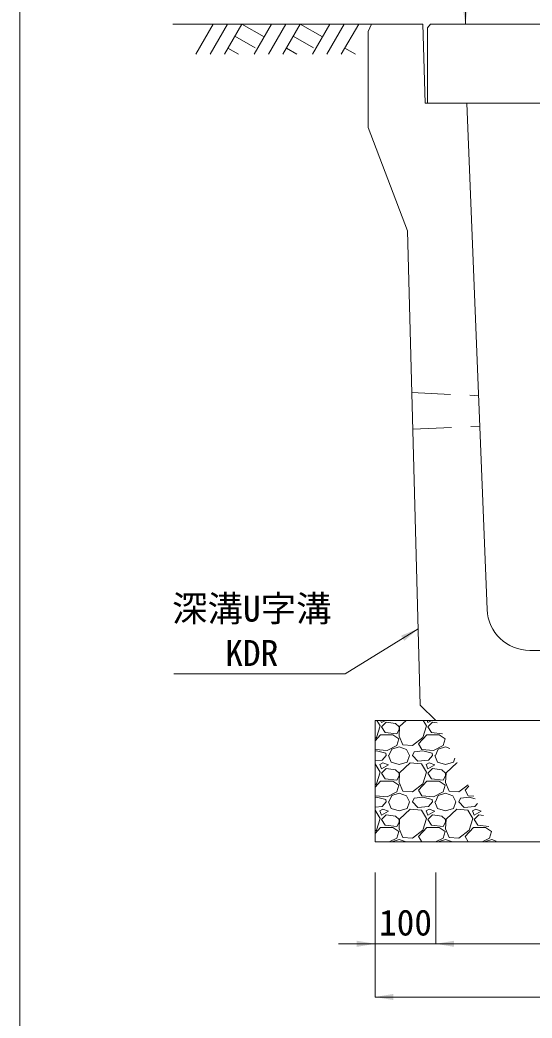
# Model space of a CAD drawing. Units: millimetres at full size; details may follow other scales. Extents: x 172874 to 217143, y 854931 to 903297.
# Drawn here: x 205143 to 205984, y 859984 to 861625 of the extents above; entities that cross this region are included whole.
import ezdxf
from ezdxf.enums import TextEntityAlignment as Align

# ---------------------------------------------------------------- set-up
doc = ezdxf.new("R2010")
doc.units = ezdxf.units.MM
doc.header["$LTSCALE"] = 20
doc.linetypes.add('USER2', pattern=[4.7625, 3.175, -1.5875])
for name, color, linetype, lineweight in [('0_2', 7, 'Continuous', 20), ('図枠', 5, 'Continuous', 13), ('基礎材', 7, 'Continuous', 15), ('寸法線', 7, 'Continuous', 13), ('引出線', 4, 'Continuous', 13), ('本体', 2, 'Continuous', 13), ('ﾊｯﾁﾝｸﾞ', 7, 'Continuous', 5)]:
    doc.layers.add(name, color=color, linetype=linetype, lineweight=lineweight)
doc.styles.add('ＭＳ ゴシック', font='')
doc.styles.get('ＭＳ ゴシック').set_extended_font_data('MS Gothic')

# ---------------------------------------------------------------- blocks, each defined once
blk = doc.blocks.new('filled_arrow')
at = {"color": 0, "linetype": 'Continuous', "lineweight": -2}
blk.add_solid([(7.5, 1.25), (0, 0), (7.5, -1.25)], dxfattribs=at)

msp = doc.modelspace()

# ---------------------------------------------------------------- linework, layer by layer
at = {"layer": '0_2'}
msp.add_line((205720.9, 861618.52), (205393.86, 861618.52), dxfattribs=at)
at = {"layer": '図枠'}
msp.add_line((205142.9, 874031.02), (205142.9, 855531.02), dxfattribs=at)
at = {"layer": '基礎材'}
for p, q in [((205726.48, 860473.52), (206619.9, 860473.52)), ((205726.48, 860473.52), (205726.48, 860273.52)), ((205726.48, 860273.52), (206619.9, 860273.52))]:
    msp.add_line(p, q, dxfattribs=at)
at = {"layer": '寸法線'}
for p, q in [((205874.9, 861618.52), (205874.9, 862218.52)), ((206369.9, 861618.52), (205874.9, 861618.52)), ((205726.48, 860223.52), (205726.48, 860106.08)), ((205726.48, 860223.52), (205726.48, 860018.58)), ((205826.48, 860223.52), (205826.48, 860106.08)), ((205826.48, 860223.52), (205826.48, 860106.08)), ((205666.48, 860106.08), (205886.48, 860106.08)), ((205826.48, 860106.08), (206519.9, 860106.08)), ((206619.9, 860018.58), (205726.48, 860018.58))]:
    msp.add_line(p, q, dxfattribs=at)
at = {"layer": '引出線'}
msp.add_lwpolyline([(205797.44, 860624.34), (205677.23, 860550.05), (205395.71, 860550.05)], dxfattribs=at)
at = {"layer": '本体'}
for p, q in [((205720.9, 861618.52), (205714.9, 861606.52)), ((205720.9, 861618.52), (205804.9, 861618.52)), ((205804.9, 861618.52), (205808.9, 861488.52)), ((205714.9, 861606.52), (205714.9, 861448.52)), ((205808.9, 861488.52), (205877.4, 861488.52)), ((205877.4, 861488.52), (205910.71, 860655.72)), ((205714.9, 861448.52), (205779.9, 861278.52)), ((205779.9, 861278.52), (205800.81, 860498.51)), ((205980.66, 860588.52), (206174.14, 860588.52)), ((205800.81, 860498.51), (205826.48, 860473.52)), ((205826.48, 860473.52), (206328.32, 860473.52))]:
    msp.add_line(p, q, dxfattribs=at)
at = {"layer": '本体', "linetype": 'USER2'}
for p, q in [((205787.03, 861012.52), (205896.64, 861007.52)), ((205788.64, 860952.52), (205898.64, 860957.52))]:
    msp.add_line(p, q, dxfattribs=at)
at = {"layer": '本体', "lineweight": 20}
msp.add_lwpolyline([(205812.4, 861612.52), (205817.4, 861618.52), (206337.4, 861618.52), (206342.4, 861612.52), (206342.4, 861488.52), (205812.4, 861488.52)], close=True, dxfattribs=at)
at = {"layer": '本体'}
msp.add_arc((205980.66, 860658.52), 70, 182.29061, 270, dxfattribs=at)
at = {"layer": 'ﾊｯﾁﾝｸﾞ', "lineweight": 9}
for p, q in [((205460.34, 861618.52), (205431.69, 861568.9)), ((205483.96, 861618.52), (205455.31, 861568.9)), ((205507.58, 861618.52), (205478.94, 861568.9)), ((205507.58, 861618.52), (205544.15, 861597.41)), ((205556.34, 861618.52), (205527.69, 861568.9)), ((205579.96, 861618.52), (205551.31, 861568.9)), ((205603.58, 861618.52), (205574.93, 861568.9)), ((205603.58, 861618.52), (205640.15, 861597.41)), ((205652.34, 861618.52), (205623.69, 861568.9)), ((205675.96, 861618.52), (205647.31, 861568.9)), ((205699.58, 861618.52), (205670.93, 861568.9)), ((205496.16, 861598.74), (205529.57, 861579.45)), ((205592.16, 861598.74), (205625.58, 861579.45)), ((205484.74, 861578.95), (205502.15, 861568.9)), ((205580.74, 861578.95), (205598.15, 861568.9)), ((205676.74, 861578.95), (205694.15, 861568.9))]:
    msp.add_line(p, q, dxfattribs=at)
at = {"layer": 'ﾊｯﾁﾝｸﾞ'}
for p, q in [((205728.79, 860445.39), (205734.88, 860464.44)), ((205734.88, 860464.44), (205729.33, 860473.52)), ((205735.67, 860473.52), (205737.17, 860469.77)), ((205737.17, 860469.77), (205743.41, 860473.52)), ((205744.79, 860470.54), (205737.17, 860462.92)), ((205760.03, 860468.25), (205744.79, 860470.54)), ((205766.12, 860462.92), (205760.03, 860468.25)), ((205777.67, 860473.52), (205766.89, 860463.68)), ((205804.99, 860445.39), (205811.08, 860464.44)), ((205811.08, 860464.44), (205805.53, 860473.52)), ((205811.87, 860473.52), (205813.37, 860469.77)), ((205813.37, 860469.77), (205819.61, 860473.52)), ((205820.99, 860470.54), (205813.37, 860462.92)), ((205828.54, 860469.4), (205820.99, 860470.54)), ((205726.48, 860439.78), (205735.64, 860449.96)), ((205735.64, 860449.96), (205755.46, 860449.96)), ((205737.17, 860462.92), (205743.26, 860453.77)), ((205743.26, 860453.77), (205762.31, 860451.49)), ((205755.46, 860449.96), (205765.36, 860443.1)), ((205762.31, 860451.49), (205766.12, 860458.34)), ((205766.89, 860463.68), (205766.12, 860447.68)), ((205766.12, 860458.34), (205766.12, 860462.92)), ((205798.13, 860434.72), (205811.84, 860449.96)), ((205811.84, 860449.96), (205831.66, 860449.96)), ((205813.37, 860462.92), (205819.46, 860453.77)), ((205819.46, 860453.77), (205837.44, 860451.62)), ((205831.66, 860449.96), (205841.56, 860443.1)), ((205726.48, 860443.61), (205728.79, 860445.39)), ((205762.31, 860432.44), (205746.31, 860424.05)), ((205765.36, 860443.1), (205762.31, 860432.44)), ((205766.12, 860447.68), (205772.22, 860433.2)), ((205772.22, 860433.2), (205788.22, 860432.44)), ((205788.22, 860432.44), (205804.99, 860445.39)), ((205803.46, 860425.58), (205798.13, 860434.72)), ((205838.51, 860432.44), (205822.51, 860424.05)), ((205841.56, 860443.1), (205838.51, 860432.44)), ((205727.26, 860425.58), (205726.48, 860426.91)), ((205728.79, 860423.29), (205726.48, 860423.05)), ((205746.31, 860424.05), (205727.26, 860425.58)), ((205744.03, 860419.48), (205728.79, 860423.29)), ((205744.79, 860415.67), (205737.93, 860408.05)), ((205744.79, 860415.67), (205744.03, 860419.48)), ((205748.6, 860415.67), (205753.17, 860405)), ((205749.36, 860415.67), (205753.93, 860426.34)), ((205753.93, 860426.34), (205766.12, 860430.15)), ((205766.12, 860430.15), (205778.32, 860425.58)), ((205778.32, 860425.58), (205782.89, 860415.67)), ((205779.08, 860405), (205782.89, 860415.67)), ((205788.22, 860415.67), (205790.51, 860421.77)), ((205796.6, 860406.53), (205788.22, 860415.67)), ((205804.99, 860423.29), (205790.51, 860421.77)), ((205822.51, 860424.05), (205803.46, 860425.58)), ((205820.23, 860419.48), (205804.99, 860423.29)), ((205820.99, 860415.67), (205814.13, 860408.05)), ((205820.99, 860415.67), (205820.23, 860419.48)), ((205824.8, 860415.67), (205829.37, 860405)), ((205825.56, 860415.67), (205830.13, 860426.34)), ((205830.13, 860426.34), (205842.32, 860430.15)), ((205842.32, 860430.15), (205849.52, 860427.45)), ((205737.93, 860408.05), (205726.48, 860407.06)), ((205726.5, 860401.96), (205726.48, 860401.96)), ((205734.88, 860388.24), (205726.5, 860401.96)), ((205739.45, 860403.48), (205734.12, 860401.19)), ((205734.12, 860401.19), (205737.17, 860393.57)), ((205737.17, 860393.57), (205748.6, 860400.43)), ((205748.6, 860400.43), (205739.45, 860403.48)), ((205753.17, 860405), (205766.12, 860401.19)), ((205766.12, 860401.19), (205779.08, 860405)), ((205784.41, 860403.48), (205766.89, 860387.48)), ((205802.7, 860401.96), (205784.41, 860403.48)), ((205814.13, 860408.05), (205796.6, 860406.53)), ((205811.08, 860388.24), (205802.7, 860401.96)), ((205815.65, 860403.48), (205810.32, 860401.19)), ((205810.32, 860401.19), (205813.37, 860393.57)), ((205813.37, 860393.57), (205824.8, 860400.43)), ((205824.8, 860400.43), (205815.65, 860403.48)), ((205829.37, 860405), (205842.32, 860401.19)), ((205842.32, 860401.19), (205855.28, 860405)), ((205860.61, 860403.48), (205843.09, 860387.48)), ((205855.28, 860405), (205857.55, 860411.38)), ((205861.54, 860403.4), (205860.61, 860403.48)), ((205728.79, 860369.19), (205734.88, 860388.24)), ((205744.79, 860394.34), (205737.17, 860386.72)), ((205737.17, 860386.72), (205743.26, 860377.57)), ((205760.03, 860392.05), (205744.79, 860394.34)), ((205766.12, 860386.72), (205760.03, 860392.05)), ((205766.89, 860387.48), (205766.12, 860371.48)), ((205766.12, 860382.14), (205766.12, 860386.72)), ((205804.99, 860369.19), (205811.08, 860388.24)), ((205820.99, 860394.34), (205813.37, 860386.72)), ((205813.37, 860386.72), (205819.46, 860377.57)), ((205836.23, 860392.05), (205820.99, 860394.34)), ((205842.32, 860386.72), (205836.23, 860392.05)), ((205843.09, 860387.48), (205842.32, 860371.48)), ((205842.32, 860382.14), (205842.32, 860386.72)), ((205726.48, 860363.58), (205735.64, 860373.76)), ((205726.48, 860367.41), (205728.79, 860369.19)), ((205735.64, 860373.76), (205755.46, 860373.76)), ((205743.26, 860377.57), (205762.31, 860375.29)), ((205755.46, 860373.76), (205765.36, 860366.9)), ((205762.31, 860375.29), (205766.12, 860382.14)), ((205765.36, 860366.9), (205762.31, 860356.24)), ((205766.12, 860371.48), (205772.22, 860357)), ((205788.22, 860356.24), (205804.99, 860369.19)), ((205798.13, 860358.52), (205811.84, 860373.76)), ((205811.84, 860373.76), (205831.66, 860373.76)), ((205819.46, 860377.57), (205838.51, 860375.29)), ((205831.66, 860373.76), (205841.56, 860366.9)), ((205838.51, 860375.29), (205842.32, 860382.14)), ((205841.56, 860366.9), (205838.51, 860356.24)), ((205842.32, 860371.48), (205848.42, 860357)), ((205864.42, 860356.24), (205879.36, 860367.78)), ((205727.26, 860349.38), (205726.48, 860350.71)), ((205762.31, 860356.24), (205746.31, 860347.85)), ((205749.36, 860339.47), (205753.93, 860350.14)), ((205753.93, 860350.14), (205766.12, 860353.95)), ((205766.12, 860353.95), (205778.32, 860349.38)), ((205772.22, 860357), (205788.22, 860356.24)), ((205803.46, 860349.38), (205798.13, 860358.52)), ((205838.51, 860356.24), (205822.51, 860347.85)), ((205825.56, 860339.47), (205830.13, 860350.14)), ((205830.13, 860350.14), (205842.32, 860353.95)), ((205842.32, 860353.95), (205854.52, 860349.38)), ((205848.42, 860357), (205864.42, 860356.24)), ((205874.33, 860358.52), (205880.53, 860365.42)), ((205879.66, 860349.38), (205874.33, 860358.52)), ((205728.79, 860347.09), (205726.48, 860346.85)), ((205746.31, 860347.85), (205727.26, 860349.38)), ((205744.03, 860343.28), (205728.79, 860347.09)), ((205744.79, 860339.47), (205737.93, 860331.85)), ((205744.79, 860339.47), (205744.03, 860343.28)), ((205748.6, 860339.47), (205753.17, 860328.8)), ((205778.32, 860349.38), (205782.89, 860339.47)), ((205779.08, 860328.8), (205782.89, 860339.47)), ((205788.22, 860339.47), (205790.51, 860345.57)), ((205796.6, 860330.33), (205788.22, 860339.47)), ((205804.99, 860347.09), (205790.51, 860345.57)), ((205822.51, 860347.85), (205803.46, 860349.38)), ((205820.23, 860343.28), (205804.99, 860347.09)), ((205820.99, 860339.47), (205814.13, 860331.85)), ((205820.99, 860339.47), (205820.23, 860343.28)), ((205824.8, 860339.47), (205829.37, 860328.8)), ((205854.52, 860349.38), (205859.09, 860339.47)), ((205855.28, 860328.8), (205859.09, 860339.47)), ((205864.42, 860339.47), (205866.71, 860345.57)), ((205872.8, 860330.33), (205864.42, 860339.47)), ((205881.19, 860347.09), (205866.71, 860345.57)), ((205888.93, 860348.64), (205879.66, 860349.38)), ((205890.91, 860344.66), (205881.19, 860347.09)), ((205894.82, 860336.84), (205890.33, 860331.85)), ((205737.93, 860331.85), (205726.48, 860330.86)), ((205726.5, 860325.76), (205726.48, 860325.76)), ((205734.88, 860312.04), (205726.5, 860325.76)), ((205739.45, 860327.28), (205734.12, 860324.99)), ((205734.12, 860324.99), (205737.17, 860317.37)), ((205737.17, 860317.37), (205748.6, 860324.23)), ((205744.79, 860318.14), (205737.17, 860310.52)), ((205748.6, 860324.23), (205739.45, 860327.28)), ((205760.03, 860315.85), (205744.79, 860318.14)), ((205753.17, 860328.8), (205766.12, 860324.99)), ((205766.12, 860324.99), (205779.08, 860328.8)), ((205784.41, 860327.28), (205766.89, 860311.28)), ((205802.7, 860325.76), (205784.41, 860327.28)), ((205814.13, 860331.85), (205796.6, 860330.33)), ((205811.08, 860312.04), (205802.7, 860325.76)), ((205815.65, 860327.28), (205810.32, 860324.99)), ((205810.32, 860324.99), (205813.37, 860317.37)), ((205813.37, 860317.37), (205824.8, 860324.23)), ((205820.99, 860318.14), (205813.37, 860310.52)), ((205824.8, 860324.23), (205815.65, 860327.28)), ((205836.23, 860315.85), (205820.99, 860318.14)), ((205829.37, 860328.8), (205842.32, 860324.99)), ((205842.32, 860324.99), (205855.28, 860328.8)), ((205860.61, 860327.28), (205843.09, 860311.28)), ((205878.9, 860325.76), (205860.61, 860327.28)), ((205890.33, 860331.85), (205872.8, 860330.33)), ((205887.28, 860312.04), (205878.9, 860325.76)), ((205891.85, 860327.28), (205886.52, 860324.99)), ((205886.52, 860324.99), (205889.57, 860317.37)), ((205889.57, 860317.37), (205901, 860324.23)), ((205897.19, 860318.14), (205889.57, 860310.52)), ((205901, 860324.23), (205891.85, 860327.28)), ((205904.74, 860317), (205897.19, 860318.14)), ((205728.79, 860292.99), (205734.88, 860312.04)), ((205737.17, 860310.52), (205743.26, 860301.37)), ((205743.26, 860301.37), (205762.31, 860299.09)), ((205766.12, 860310.52), (205760.03, 860315.85)), ((205762.31, 860299.09), (205766.12, 860305.94)), ((205766.89, 860311.28), (205766.12, 860295.28)), ((205766.12, 860305.94), (205766.12, 860310.52)), ((205804.99, 860292.99), (205811.08, 860312.04)), ((205813.37, 860310.52), (205819.46, 860301.37)), ((205819.46, 860301.37), (205838.51, 860299.09)), ((205842.32, 860310.52), (205836.23, 860315.85)), ((205838.51, 860299.09), (205842.32, 860305.94)), ((205843.09, 860311.28), (205842.32, 860295.28)), ((205842.32, 860305.94), (205842.32, 860310.52)), ((205881.19, 860292.99), (205887.28, 860312.04)), ((205889.57, 860310.52), (205895.66, 860301.37)), ((205895.66, 860301.37), (205913.64, 860299.22)), ((205726.48, 860287.38), (205735.64, 860297.56)), ((205726.48, 860291.21), (205728.79, 860292.99)), ((205735.64, 860297.56), (205755.46, 860297.56)), ((205755.46, 860297.56), (205765.36, 860290.7)), ((205765.36, 860290.7), (205762.31, 860280.04)), ((205766.12, 860295.28), (205772.22, 860280.8)), ((205788.22, 860280.04), (205804.99, 860292.99)), ((205798.13, 860282.32), (205811.84, 860297.56)), ((205811.84, 860297.56), (205831.66, 860297.56)), ((205831.66, 860297.56), (205841.56, 860290.7)), ((205841.56, 860290.7), (205838.51, 860280.04)), ((205842.32, 860295.28), (205848.42, 860280.8)), ((205864.42, 860280.04), (205881.19, 860292.99)), ((205874.33, 860282.32), (205888.04, 860297.56)), ((205888.04, 860297.56), (205907.86, 860297.56)), ((205907.86, 860297.56), (205917.76, 860290.7)), ((205917.76, 860290.7), (205914.71, 860280.04)), ((205727.06, 860273.52), (205726.48, 860274.51)), ((205762.31, 860280.04), (205749.87, 860273.52)), ((205753.75, 860273.52), (205753.93, 860273.94)), ((205753.93, 860273.94), (205766.12, 860277.75)), ((205766.12, 860277.75), (205777.4, 860273.52)), ((205772.22, 860280.8), (205788.22, 860280.04)), ((205803.26, 860273.52), (205798.13, 860282.32)), ((205838.51, 860280.04), (205826.07, 860273.52)), ((205829.95, 860273.52), (205830.13, 860273.94)), ((205830.13, 860273.94), (205842.32, 860277.75)), ((205842.32, 860277.75), (205853.6, 860273.52)), ((205848.42, 860280.8), (205864.42, 860280.04)), ((205879.46, 860273.52), (205874.33, 860282.32)), ((205914.71, 860280.04), (205902.27, 860273.52)), ((205906.15, 860273.52), (205906.33, 860273.94)), ((205906.33, 860273.94), (205918.52, 860277.75)), ((205918.52, 860277.75), (205925.72, 860275.05))]:
    msp.add_line(p, q, dxfattribs=at)

# ---------------------------------------------------------------- block references
at = {"layer": '寸法線', "xscale": 4, "yscale": 4}
for p, rotation in [((205874.9, 861618.52), 90), ((205726.48, 860106.08), 180)]:
    msp.add_blockref('filled_arrow', p, dxfattribs=dict(at, rotation=rotation))
for p in [(205826.48, 860106.08), (205826.48, 860106.08), (205726.48, 860018.58)]:
    msp.add_blockref('filled_arrow', p, dxfattribs=at)
at = {"layer": '引出線', "xscale": 4, "yscale": 4, "rotation": 211.7}
msp.add_blockref('filled_arrow', (205797.44, 860624.34), dxfattribs=at)

# ---------------------------------------------------------------- texts
at = {"layer": '寸法線', "style": 'ＭＳ ゴシック'}
msp.add_text('100', height=42.72, dxfattribs=at).set_placement((205776.48, 860141.08), align=Align.MIDDLE_CENTER)
at = {"layer": '引出線', "style": 'ＭＳ ゴシック'}
for s, p in [('深溝U字溝', (205392.85, 860623.29)), ('KDR', (205480.26, 860550.17))]:
    msp.add_text(s, height=42.72, dxfattribs=at).set_placement(p, align=Align.BOTTOM_LEFT)

doc.saveas('drawing.dxf')
